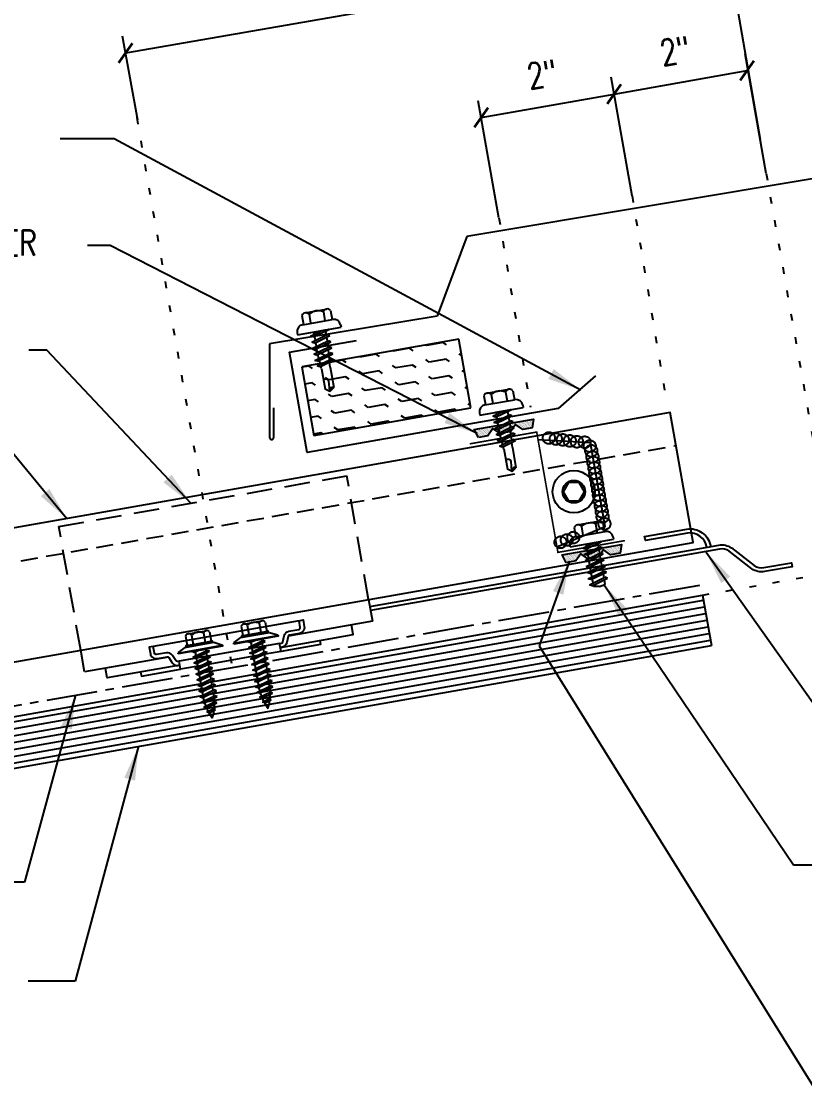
# Model space of a CAD drawing. Header units: inches. Extents: x -2 to 189, y 14 to 99.
# Drawn here: x 8.27 to 19.79, y 15.63 to 31.47 of the extents above; entities that cross this region are included whole.
import ezdxf

# ---------------------------------------------------------------- set-up
doc = ezdxf.new("R2010")
doc.units = ezdxf.units.IN
doc.header["$MEASUREMENT"] = 0
for name, pattern in [('CENTER2', [1.125, 0.75, -0.125, 0.125, -0.125]), ('DASH2', [0.1875, 0.125, -0.0625]), ('DOT', [0.25, 0, -0.25])]:
    doc.linetypes.add(name, pattern=pattern)
for name, color, linetype in [('BARRIER', 253, 'CENTER2'), ('clip', 5, 'Continuous'), ('CLO', 3, 'Continuous'), ('DIM', 2, 'Continuous'), ('FASTENER', 9, 'Continuous'), ('PANEL', 11, 'Continuous'), ('SEALANT', 253, 'CENTER2'), ('STLA', 12, 'Continuous'), ('TAPE', 8, 'Continuous'), ('TEXT', 2, 'Continuous'), ('THERMAL', 251, 'Continuous'), ('TRIM', 6, 'Continuous'), ('wood', 3, 'Continuous')]:
    doc.layers.add(name, color=color, linetype=linetype)
doc.styles.add('TEXT', font='SIMPLEX', dxfattribs={"width": 0.75, "height": 6})
doc.styles.add('TEXT1', font='ROMANS.shx', dxfattribs={"width": 0.75, "height": 0.375})
doc.dimstyles.new('DETAIL$7', dxfattribs={"dimscale": 4, "dimtxt": 6, "dimasz": 0.125, "dimexe": 0.0625, "dimexo": 0.125, "dimgap": 0.0625, "dimtad": 1, "dimdec": 5, "dimzin": 3, "dimdsep": 46, "dimlunit": 4, "dimtxsty": 'TEXT', "dimblk": 'ARCHTICK', "dimcen": 0.0625, "dimclrd": 7, "dimclre": 7, "dimclrt": 2, "dimadec": 0, "dimazin": 0, "dimtfac": 0.666667, "dimtdec": 5, "dimtmove": 0, "dimatfit": 3, "dimfxl": 0, "dimfrac": 2, "dimtolj": 1, "dimtzin": 3, "dimarcsym": 0})

# ---------------------------------------------------------------- blocks, each defined once
blk = doc.blocks.new('*X9')
at = {"color": 0}
for p, q in [((-0.434, 0.135), (-0.434, 0.135)), ((-0.434, 0.123), (-0.434, 0.123)), ((-0.422, 0.141), (-0.422, 0.141)), ((-0.422, 0.129), (-0.422, 0.129)), ((-0.422, 0.117), (-0.422, 0.117)), ((-0.422, 0.105), (-0.422, 0.105)), ((-0.422, 0.094), (-0.422, 0.094)), ((-0.422, 0.082), (-0.422, 0.082)), ((-0.41, 0.135), (-0.41, 0.135)), ((-0.41, 0.123), (-0.41, 0.123)), ((-0.41, 0.111), (-0.41, 0.111)), ((-0.41, 0.1), (-0.41, 0.1)), ((-0.41, 0.088), (-0.41, 0.088)), ((-0.41, 0.076), (-0.41, 0.076)), ((-0.41, 0.064), (-0.41, 0.064)), ((-0.41, 0.053), (-0.41, 0.053)), ((-0.41, 0.041), (-0.41, 0.041)), ((-0.398, 0.141), (-0.398, 0.141)), ((-0.398, 0.129), (-0.398, 0.129)), ((-0.398, 0.117), (-0.398, 0.117)), ((-0.398, 0.105), (-0.398, 0.105)), ((-0.398, 0.094), (-0.398, 0.094)), ((-0.398, 0.082), (-0.398, 0.082)), ((-0.398, 0.07), (-0.398, 0.07)), ((-0.398, 0.059), (-0.398, 0.059)), ((-0.398, 0.047), (-0.398, 0.047)), ((-0.398, 0.035), (-0.398, 0.035)), ((-0.398, 0.023), (-0.398, 0.023)), ((-0.387, 0.135), (-0.387, 0.135)), ((-0.387, 0.123), (-0.387, 0.123)), ((-0.387, 0.111), (-0.387, 0.111)), ((-0.387, 0.1), (-0.387, 0.1)), ((-0.387, 0.088), (-0.387, 0.088)), ((-0.387, 0.076), (-0.387, 0.076)), ((-0.387, 0.064), (-0.387, 0.064)), ((-0.387, 0.053), (-0.387, 0.053)), ((-0.387, 0.041), (-0.387, 0.041)), ((-0.387, 0.029), (-0.387, 0.029)), ((-0.375, 0.141), (-0.375, 0.141)), ((-0.375, 0.129), (-0.375, 0.129)), ((-0.375, 0.117), (-0.375, 0.117)), ((-0.375, 0.105), (-0.375, 0.105)), ((-0.375, 0.094), (-0.375, 0.094)), ((-0.375, 0.082), (-0.375, 0.082)), ((-0.375, 0.07), (-0.375, 0.07)), ((-0.375, 0.059), (-0.375, 0.059)), ((-0.375, 0.047), (-0.375, 0.047)), ((-0.375, 0.035), (-0.375, 0.035)), ((-0.375, 0.023), (-0.375, 0.023)), ((-0.363, 0.135), (-0.363, 0.135)), ((-0.363, 0.123), (-0.363, 0.123)), ((-0.363, 0.111), (-0.363, 0.111)), ((-0.363, 0.1), (-0.363, 0.1)), ((-0.363, 0.088), (-0.363, 0.088)), ((-0.363, 0.076), (-0.363, 0.076)), ((-0.363, 0.064), (-0.363, 0.064)), ((-0.363, 0.053), (-0.363, 0.053)), ((-0.363, 0.041), (-0.363, 0.041)), ((-0.363, 0.029), (-0.363, 0.029)), ((-0.352, 0.141), (-0.352, 0.141)), ((-0.352, 0.129), (-0.352, 0.129)), ((-0.352, 0.117), (-0.352, 0.117)), ((-0.352, 0.105), (-0.352, 0.105)), ((-0.352, 0.094), (-0.352, 0.094)), ((-0.352, 0.082), (-0.352, 0.082)), ((-0.352, 0.07), (-0.352, 0.07)), ((-0.352, 0.059), (-0.352, 0.059)), ((-0.352, 0.047), (-0.352, 0.047)), ((-0.352, 0.035), (-0.352, 0.035)), ((-0.352, 0.023), (-0.352, 0.023)), ((-0.34, 0.135), (-0.34, 0.135)), ((-0.34, 0.123), (-0.34, 0.123)), ((-0.34, 0.111), (-0.34, 0.111)), ((-0.34, 0.1), (-0.34, 0.1)), ((-0.34, 0.088), (-0.34, 0.088)), ((-0.34, 0.076), (-0.34, 0.076)), ((-0.34, 0.064), (-0.34, 0.064)), ((-0.34, 0.053), (-0.34, 0.053)), ((-0.34, 0.041), (-0.34, 0.041)), ((-0.34, 0.029), (-0.34, 0.029)), ((-0.328, 0.141), (-0.328, 0.141)), ((-0.328, 0.129), (-0.328, 0.129)), ((-0.328, 0.117), (-0.328, 0.117)), ((-0.328, 0.105), (-0.328, 0.105)), ((-0.328, 0.094), (-0.328, 0.094)), ((-0.328, 0.082), (-0.328, 0.082)), ((-0.328, 0.07), (-0.328, 0.07)), ((-0.328, 0.059), (-0.328, 0.059)), ((-0.328, 0.047), (-0.328, 0.047)), ((-0.328, 0.035), (-0.328, 0.035)), ((-0.328, 0.023), (-0.328, 0.023)), ((-0.316, 0.135), (-0.316, 0.135)), ((-0.316, 0.123), (-0.316, 0.123)), ((-0.316, 0.111), (-0.316, 0.111)), ((-0.316, 0.1), (-0.316, 0.1)), ((-0.316, 0.088), (-0.316, 0.088)), ((-0.316, 0.076), (-0.316, 0.076)), ((-0.316, 0.064), (-0.316, 0.064)), ((-0.316, 0.053), (-0.316, 0.053)), ((-0.316, 0.041), (-0.316, 0.041)), ((-0.316, 0.029), (-0.316, 0.029)), ((-0.305, 0.141), (-0.305, 0.141)), ((-0.305, 0.129), (-0.305, 0.129)), ((-0.305, 0.117), (-0.305, 0.117)), ((-0.305, 0.105), (-0.305, 0.105)), ((-0.305, 0.094), (-0.305, 0.094)), ((-0.305, 0.082), (-0.305, 0.082)), ((-0.305, 0.07), (-0.305, 0.07)), ((-0.305, 0.059), (-0.305, 0.059)), ((-0.305, 0.047), (-0.305, 0.047)), ((-0.305, 0.035), (-0.305, 0.035)), ((-0.305, 0.023), (-0.305, 0.023)), ((-0.293, 0.135), (-0.293, 0.135)), ((-0.293, 0.123), (-0.293, 0.123)), ((-0.293, 0.111), (-0.293, 0.111)), ((-0.293, 0.1), (-0.293, 0.1)), ((-0.293, 0.088), (-0.293, 0.088)), ((-0.293, 0.076), (-0.293, 0.076)), ((-0.293, 0.064), (-0.293, 0.064)), ((-0.293, 0.053), (-0.293, 0.053)), ((-0.293, 0.041), (-0.293, 0.041)), ((-0.293, 0.029), (-0.293, 0.029)), ((-0.281, 0.141), (-0.281, 0.141)), ((-0.281, 0.129), (-0.281, 0.129)), ((-0.281, 0.117), (-0.281, 0.117)), ((-0.281, 0.105), (-0.281, 0.105)), ((-0.281, 0.094), (-0.281, 0.094)), ((-0.281, 0.082), (-0.281, 0.082)), ((-0.281, 0.07), (-0.281, 0.07)), ((-0.281, 0.059), (-0.281, 0.059)), ((-0.281, 0.047), (-0.281, 0.047)), ((-0.281, 0.035), (-0.281, 0.035)), ((-0.281, 0.023), (-0.281, 0.023)), ((-0.27, 0.135), (-0.27, 0.135)), ((-0.27, 0.123), (-0.27, 0.123)), ((-0.27, 0.111), (-0.27, 0.111)), ((-0.27, 0.1), (-0.27, 0.1)), ((-0.27, 0.088), (-0.27, 0.088)), ((-0.27, 0.076), (-0.27, 0.076)), ((-0.27, 0.064), (-0.27, 0.064)), ((-0.27, 0.053), (-0.27, 0.053)), ((-0.27, 0.041), (-0.27, 0.041)), ((-0.27, 0.029), (-0.27, 0.029)), ((-0.258, 0.141), (-0.258, 0.141)), ((-0.258, 0.129), (-0.258, 0.129)), ((-0.258, 0.117), (-0.258, 0.117)), ((-0.258, 0.105), (-0.258, 0.105)), ((-0.258, 0.094), (-0.258, 0.094)), ((-0.258, 0.082), (-0.258, 0.082)), ((-0.258, 0.07), (-0.258, 0.07)), ((-0.258, 0.059), (-0.258, 0.059)), ((-0.258, 0.047), (-0.258, 0.047)), ((-0.258, 0.035), (-0.258, 0.035)), ((-0.258, 0.023), (-0.258, 0.023)), ((-0.246, 0.135), (-0.246, 0.135)), ((-0.246, 0.123), (-0.246, 0.123)), ((-0.246, 0.111), (-0.246, 0.111)), ((-0.246, 0.1), (-0.246, 0.1)), ((-0.246, 0.088), (-0.246, 0.088)), ((-0.246, 0.076), (-0.246, 0.076)), ((-0.246, 0.064), (-0.246, 0.064)), ((-0.246, 0.053), (-0.246, 0.053)), ((-0.246, 0.041), (-0.246, 0.041)), ((-0.234, 0.141), (-0.234, 0.141)), ((-0.234, 0.129), (-0.234, 0.129)), ((-0.234, 0.117), (-0.234, 0.117)), ((-0.234, 0.105), (-0.234, 0.105)), ((-0.234, 0.094), (-0.234, 0.094)), ((-0.234, 0.082), (-0.234, 0.082)), ((-0.234, 0.07), (-0.234, 0.07)), ((-0.234, 0.059), (-0.234, 0.059)), ((-0.234, 0.047), (-0.234, 0.047)), ((-0.223, 0.135), (-0.223, 0.135)), ((-0.223, 0.123), (-0.223, 0.123)), ((-0.223, 0.111), (-0.223, 0.111)), ((-0.223, 0.1), (-0.223, 0.1)), ((-0.223, 0.088), (-0.223, 0.088)), ((-0.223, 0.076), (-0.223, 0.076)), ((-0.223, 0.064), (-0.223, 0.064)), ((-0.211, 0.141), (-0.211, 0.141)), ((-0.211, 0.129), (-0.211, 0.129)), ((-0.211, 0.117), (-0.211, 0.117)), ((-0.211, 0.105), (-0.211, 0.105)), ((-0.211, 0.094), (-0.211, 0.094)), ((-0.211, 0.082), (-0.211, 0.082)), ((-0.211, 0.07), (-0.211, 0.07)), ((-0.199, 0.135), (-0.199, 0.135)), ((-0.199, 0.123), (-0.199, 0.123)), ((-0.199, 0.111), (-0.199, 0.111)), ((-0.199, 0.1), (-0.199, 0.1)), ((-0.199, 0.088), (-0.199, 0.088)), ((-0.188, 0.141), (-0.188, 0.141)), ((-0.188, 0.129), (-0.188, 0.129)), ((-0.188, 0.117), (-0.188, 0.117)), ((-0.188, 0.105), (-0.188, 0.105)), ((-0.188, 0.094), (-0.188, 0.094)), ((-0.176, 0.135), (-0.176, 0.135)), ((-0.176, 0.123), (-0.176, 0.123)), ((-0.176, 0.111), (-0.176, 0.111)), ((-0.164, 0.141), (-0.164, 0.141)), ((-0.164, 0.129), (-0.164, 0.129)), ((-0.164, 0.117), (-0.164, 0.117)), ((-0.164, 0.105), (-0.164, 0.105)), ((-0.152, 0.135), (-0.152, 0.135)), ((-0.152, 0.123), (-0.152, 0.123)), ((-0.152, 0.111), (-0.152, 0.111)), ((-0.152, 0.1), (-0.152, 0.1)), ((-0.141, 0.141), (-0.141, 0.141)), ((-0.141, 0.129), (-0.141, 0.129)), ((-0.141, 0.117), (-0.141, 0.117)), ((-0.141, 0.105), (-0.141, 0.105)), ((-0.141, 0.094), (-0.141, 0.094)), ((-0.141, 0.082), (-0.141, 0.082)), ((-0.129, 0.135), (-0.129, 0.135)), ((-0.129, 0.123), (-0.129, 0.123)), ((-0.129, 0.111), (-0.129, 0.111)), ((-0.129, 0.1), (-0.129, 0.1)), ((-0.129, 0.088), (-0.129, 0.088)), ((-0.129, 0.076), (-0.129, 0.076)), ((-0.117, 0.141), (-0.117, 0.141)), ((-0.117, 0.129), (-0.117, 0.129)), ((-0.117, 0.117), (-0.117, 0.117)), ((-0.117, 0.105), (-0.117, 0.105)), ((-0.117, 0.094), (-0.117, 0.094)), ((-0.117, 0.082), (-0.117, 0.082)), ((-0.117, 0.07), (-0.117, 0.07)), ((-0.117, 0.059), (-0.117, 0.059)), ((-0.105, 0.135), (-0.105, 0.135)), ((-0.105, 0.123), (-0.105, 0.123)), ((-0.105, 0.111), (-0.105, 0.111)), ((-0.105, 0.1), (-0.105, 0.1)), ((-0.105, 0.088), (-0.105, 0.088)), ((-0.105, 0.076), (-0.105, 0.076)), ((-0.105, 0.064), (-0.105, 0.064)), ((-0.105, 0.053), (-0.105, 0.053)), ((-0.094, 0.141), (-0.094, 0.141)), ((-0.094, 0.129), (-0.094, 0.129)), ((-0.094, 0.117), (-0.094, 0.117)), ((-0.094, 0.105), (-0.094, 0.105)), ((-0.094, 0.094), (-0.094, 0.094)), ((-0.094, 0.082), (-0.094, 0.082)), ((-0.094, 0.07), (-0.094, 0.07)), ((-0.094, 0.059), (-0.094, 0.059)), ((-0.094, 0.047), (-0.094, 0.047)), ((-0.094, 0.035), (-0.094, 0.035)), ((-0.082, 0.135), (-0.082, 0.135)), ((-0.082, 0.123), (-0.082, 0.123)), ((-0.082, 0.111), (-0.082, 0.111)), ((-0.082, 0.1), (-0.082, 0.1)), ((-0.082, 0.088), (-0.082, 0.088)), ((-0.082, 0.076), (-0.082, 0.076)), ((-0.082, 0.064), (-0.082, 0.064)), ((-0.082, 0.053), (-0.082, 0.053)), ((-0.082, 0.041), (-0.082, 0.041)), ((-0.082, 0.029), (-0.082, 0.029)), ((-0.07, 0.141), (-0.07, 0.141)), ((-0.07, 0.129), (-0.07, 0.129)), ((-0.07, 0.117), (-0.07, 0.117)), ((-0.07, 0.105), (-0.07, 0.105)), ((-0.07, 0.094), (-0.07, 0.094)), ((-0.07, 0.082), (-0.07, 0.082)), ((-0.07, 0.07), (-0.07, 0.07)), ((-0.07, 0.059), (-0.07, 0.059)), ((-0.07, 0.047), (-0.07, 0.047)), ((-0.07, 0.035), (-0.07, 0.035)), ((-0.07, 0.023), (-0.07, 0.023)), ((-0.059, 0.135), (-0.059, 0.135)), ((-0.059, 0.123), (-0.059, 0.123)), ((-0.059, 0.111), (-0.059, 0.111)), ((-0.059, 0.1), (-0.059, 0.1)), ((-0.059, 0.088), (-0.059, 0.088)), ((-0.059, 0.076), (-0.059, 0.076)), ((-0.059, 0.064), (-0.059, 0.064)), ((-0.059, 0.053), (-0.059, 0.053)), ((-0.059, 0.041), (-0.059, 0.041)), ((-0.059, 0.029), (-0.059, 0.029)), ((-0.047, 0.141), (-0.047, 0.141)), ((-0.047, 0.129), (-0.047, 0.129)), ((-0.047, 0.117), (-0.047, 0.117)), ((-0.047, 0.105), (-0.047, 0.105)), ((-0.047, 0.094), (-0.047, 0.094)), ((-0.047, 0.082), (-0.047, 0.082)), ((-0.047, 0.07), (-0.047, 0.07)), ((-0.047, 0.059), (-0.047, 0.059)), ((-0.047, 0.047), (-0.047, 0.047)), ((-0.047, 0.035), (-0.047, 0.035)), ((-0.047, 0.023), (-0.047, 0.023)), ((-0.035, 0.135), (-0.035, 0.135)), ((-0.035, 0.123), (-0.035, 0.123)), ((-0.035, 0.111), (-0.035, 0.111)), ((-0.035, 0.1), (-0.035, 0.1)), ((-0.035, 0.088), (-0.035, 0.088)), ((-0.035, 0.076), (-0.035, 0.076)), ((-0.035, 0.064), (-0.035, 0.064)), ((-0.035, 0.053), (-0.035, 0.053)), ((-0.035, 0.041), (-0.035, 0.041)), ((-0.035, 0.029), (-0.035, 0.029)), ((-0.023, 0.141), (-0.023, 0.141)), ((-0.023, 0.129), (-0.023, 0.129)), ((-0.023, 0.117), (-0.023, 0.117)), ((-0.023, 0.105), (-0.023, 0.105)), ((-0.023, 0.094), (-0.023, 0.094)), ((-0.023, 0.082), (-0.023, 0.082)), ((-0.023, 0.07), (-0.023, 0.07)), ((-0.023, 0.059), (-0.023, 0.059)), ((-0.023, 0.047), (-0.023, 0.047)), ((-0.023, 0.035), (-0.023, 0.035)), ((-0.023, 0.023), (-0.023, 0.023)), ((-0.012, 0.135), (-0.012, 0.135)), ((-0.012, 0.123), (-0.012, 0.123)), ((-0.012, 0.111), (-0.012, 0.111)), ((-0.012, 0.1), (-0.012, 0.1)), ((-0.012, 0.088), (-0.012, 0.088)), ((-0.012, 0.076), (-0.012, 0.076)), ((-0.012, 0.064), (-0.012, 0.064)), ((-0.012, 0.053), (-0.012, 0.053)), ((-0.012, 0.041), (-0.012, 0.041)), ((-0.012, 0.029), (-0.012, 0.029)), ((0, 0.141), (0, 0.141)), ((0, 0.129), (0, 0.129)), ((0, 0.117), (0, 0.117)), ((0, 0.105), (0, 0.105)), ((0, 0.094), (0, 0.094)), ((0, 0.082), (0, 0.082)), ((0, 0.07), (0, 0.07)), ((0, 0.059), (0, 0.059)), ((0, 0.047), (0, 0.047)), ((0, 0.035), (0, 0.035)), ((0, 0.023), (0, 0.023)), ((0.012, 0.135), (0.012, 0.135)), ((0.012, 0.123), (0.012, 0.123)), ((0.012, 0.111), (0.012, 0.111)), ((0.012, 0.1), (0.012, 0.1)), ((0.012, 0.088), (0.012, 0.088)), ((0.012, 0.076), (0.012, 0.076)), ((0.012, 0.064), (0.012, 0.064)), ((0.012, 0.053), (0.012, 0.053)), ((0.012, 0.041), (0.012, 0.041)), ((0.012, 0.029), (0.012, 0.029)), ((0.023, 0.141), (0.023, 0.141)), ((0.023, 0.129), (0.023, 0.129)), ((0.023, 0.117), (0.023, 0.117)), ((0.023, 0.105), (0.023, 0.105)), ((0.023, 0.094), (0.023, 0.094)), ((0.023, 0.082), (0.023, 0.082)), ((0.023, 0.07), (0.023, 0.07)), ((0.023, 0.059), (0.023, 0.059)), ((0.023, 0.047), (0.023, 0.047)), ((0.023, 0.035), (0.023, 0.035)), ((0.023, 0.023), (0.023, 0.023)), ((0.035, 0.135), (0.035, 0.135)), ((0.035, 0.123), (0.035, 0.123)), ((0.035, 0.111), (0.035, 0.111)), ((0.035, 0.1), (0.035, 0.1)), ((0.035, 0.088), (0.035, 0.088)), ((0.035, 0.076), (0.035, 0.076)), ((0.035, 0.064), (0.035, 0.064)), ((0.035, 0.053), (0.035, 0.053)), ((0.035, 0.041), (0.035, 0.041)), ((0.035, 0.029), (0.035, 0.029)), ((0.047, 0.141), (0.047, 0.141)), ((0.047, 0.129), (0.047, 0.129)), ((0.047, 0.117), (0.047, 0.117)), ((0.047, 0.105), (0.047, 0.105)), ((0.047, 0.094), (0.047, 0.094)), ((0.047, 0.082), (0.047, 0.082)), ((0.047, 0.07), (0.047, 0.07)), ((0.047, 0.059), (0.047, 0.059)), ((0.047, 0.047), (0.047, 0.047)), ((0.047, 0.035), (0.047, 0.035)), ((0.047, 0.023), (0.047, 0.023)), ((0.059, 0.135), (0.059, 0.135)), ((0.059, 0.123), (0.059, 0.123)), ((0.059, 0.111), (0.059, 0.111)), ((0.059, 0.1), (0.059, 0.1)), ((0.059, 0.088), (0.059, 0.088)), ((0.059, 0.076), (0.059, 0.076)), ((0.059, 0.064), (0.059, 0.064)), ((0.059, 0.053), (0.059, 0.053)), ((0.059, 0.041), (0.059, 0.041)), ((0.059, 0.029), (0.059, 0.029)), ((0.07, 0.141), (0.07, 0.141)), ((0.07, 0.129), (0.07, 0.129)), ((0.07, 0.117), (0.07, 0.117)), ((0.07, 0.105), (0.07, 0.105)), ((0.07, 0.094), (0.07, 0.094)), ((0.07, 0.082), (0.07, 0.082)), ((0.07, 0.07), (0.07, 0.07)), ((0.07, 0.059), (0.07, 0.059)), ((0.07, 0.047), (0.07, 0.047)), ((0.07, 0.035), (0.07, 0.035)), ((0.07, 0.023), (0.07, 0.023)), ((0.082, 0.135), (0.082, 0.135)), ((0.082, 0.123), (0.082, 0.123)), ((0.082, 0.111), (0.082, 0.111)), ((0.082, 0.1), (0.082, 0.1)), ((0.082, 0.088), (0.082, 0.088)), ((0.082, 0.076), (0.082, 0.076)), ((0.082, 0.064), (0.082, 0.064)), ((0.082, 0.053), (0.082, 0.053)), ((0.082, 0.041), (0.082, 0.041)), ((0.082, 0.029), (0.082, 0.029)), ((0.094, 0.141), (0.094, 0.141)), ((0.094, 0.129), (0.094, 0.129)), ((0.094, 0.117), (0.094, 0.117)), ((0.094, 0.105), (0.094, 0.105)), ((0.094, 0.094), (0.094, 0.094)), ((0.094, 0.082), (0.094, 0.082)), ((0.094, 0.07), (0.094, 0.07)), ((0.094, 0.059), (0.094, 0.059)), ((0.094, 0.047), (0.094, 0.047)), ((0.094, 0.035), (0.094, 0.035)), ((0.105, 0.135), (0.105, 0.135)), ((0.105, 0.123), (0.105, 0.123)), ((0.105, 0.111), (0.105, 0.111)), ((0.105, 0.1), (0.105, 0.1)), ((0.105, 0.088), (0.105, 0.088)), ((0.105, 0.076), (0.105, 0.076)), ((0.105, 0.064), (0.105, 0.064)), ((0.105, 0.053), (0.105, 0.053)), ((0.117, 0.141), (0.117, 0.141)), ((0.117, 0.129), (0.117, 0.129)), ((0.117, 0.117), (0.117, 0.117)), ((0.117, 0.105), (0.117, 0.105)), ((0.117, 0.094), (0.117, 0.094)), ((0.117, 0.082), (0.117, 0.082)), ((0.117, 0.07), (0.117, 0.07)), ((0.117, 0.059), (0.117, 0.059)), ((0.129, 0.135), (0.129, 0.135)), ((0.129, 0.123), (0.129, 0.123)), ((0.129, 0.111), (0.129, 0.111)), ((0.129, 0.1), (0.129, 0.1)), ((0.129, 0.088), (0.129, 0.088)), ((0.129, 0.076), (0.129, 0.076)), ((0.141, 0.141), (0.141, 0.141)), ((0.141, 0.129), (0.141, 0.129)), ((0.141, 0.117), (0.141, 0.117)), ((0.141, 0.105), (0.141, 0.105)), ((0.141, 0.094), (0.141, 0.094)), ((0.141, 0.082), (0.141, 0.082)), ((0.152, 0.135), (0.152, 0.135)), ((0.152, 0.123), (0.152, 0.123)), ((0.152, 0.111), (0.152, 0.111)), ((0.152, 0.1), (0.152, 0.1)), ((0.164, 0.141), (0.164, 0.141)), ((0.164, 0.129), (0.164, 0.129)), ((0.164, 0.117), (0.164, 0.117)), ((0.164, 0.105), (0.164, 0.105)), ((0.176, 0.135), (0.176, 0.135)), ((0.176, 0.123), (0.176, 0.123)), ((0.176, 0.111), (0.176, 0.111)), ((0.188, 0.141), (0.188, 0.141)), ((0.188, 0.129), (0.188, 0.129)), ((0.188, 0.117), (0.188, 0.117)), ((0.188, 0.105), (0.188, 0.105)), ((0.188, 0.094), (0.188, 0.094)), ((0.199, 0.135), (0.199, 0.135)), ((0.199, 0.123), (0.199, 0.123)), ((0.199, 0.111), (0.199, 0.111)), ((0.199, 0.1), (0.199, 0.1)), ((0.199, 0.088), (0.199, 0.088)), ((0.211, 0.141), (0.211, 0.141)), ((0.211, 0.129), (0.211, 0.129)), ((0.211, 0.117), (0.211, 0.117)), ((0.211, 0.105), (0.211, 0.105)), ((0.211, 0.094), (0.211, 0.094)), ((0.211, 0.082), (0.211, 0.082)), ((0.211, 0.07), (0.211, 0.07)), ((0.223, 0.135), (0.223, 0.135)), ((0.223, 0.123), (0.223, 0.123)), ((0.223, 0.111), (0.223, 0.111)), ((0.223, 0.1), (0.223, 0.1)), ((0.223, 0.088), (0.223, 0.088)), ((0.223, 0.076), (0.223, 0.076)), ((0.223, 0.064), (0.223, 0.064)), ((0.234, 0.141), (0.234, 0.141)), ((0.234, 0.129), (0.234, 0.129)), ((0.234, 0.117), (0.234, 0.117)), ((0.234, 0.105), (0.234, 0.105)), ((0.234, 0.094), (0.234, 0.094)), ((0.234, 0.082), (0.234, 0.082)), ((0.234, 0.07), (0.234, 0.07)), ((0.234, 0.059), (0.234, 0.059)), ((0.234, 0.047), (0.234, 0.047)), ((0.246, 0.135), (0.246, 0.135)), ((0.246, 0.123), (0.246, 0.123)), ((0.246, 0.111), (0.246, 0.111)), ((0.246, 0.1), (0.246, 0.1)), ((0.246, 0.088), (0.246, 0.088)), ((0.246, 0.076), (0.246, 0.076)), ((0.246, 0.064), (0.246, 0.064)), ((0.246, 0.053), (0.246, 0.053)), ((0.246, 0.041), (0.246, 0.041)), ((0.258, 0.141), (0.258, 0.141)), ((0.258, 0.129), (0.258, 0.129)), ((0.258, 0.117), (0.258, 0.117)), ((0.258, 0.105), (0.258, 0.105)), ((0.258, 0.094), (0.258, 0.094)), ((0.258, 0.082), (0.258, 0.082)), ((0.258, 0.07), (0.258, 0.07)), ((0.258, 0.059), (0.258, 0.059)), ((0.258, 0.047), (0.258, 0.047)), ((0.258, 0.035), (0.258, 0.035)), ((0.258, 0.023), (0.258, 0.023)), ((0.27, 0.135), (0.27, 0.135)), ((0.27, 0.123), (0.27, 0.123)), ((0.27, 0.111), (0.27, 0.111)), ((0.27, 0.1), (0.27, 0.1)), ((0.27, 0.088), (0.27, 0.088)), ((0.27, 0.076), (0.27, 0.076)), ((0.27, 0.064), (0.27, 0.064)), ((0.27, 0.053), (0.27, 0.053)), ((0.27, 0.041), (0.27, 0.041)), ((0.27, 0.029), (0.27, 0.029)), ((0.281, 0.141), (0.281, 0.141)), ((0.281, 0.129), (0.281, 0.129)), ((0.281, 0.117), (0.281, 0.117)), ((0.281, 0.105), (0.281, 0.105)), ((0.281, 0.094), (0.281, 0.094)), ((0.281, 0.082), (0.281, 0.082)), ((0.281, 0.07), (0.281, 0.07)), ((0.281, 0.059), (0.281, 0.059)), ((0.281, 0.047), (0.281, 0.047)), ((0.281, 0.035), (0.281, 0.035)), ((0.281, 0.023), (0.281, 0.023)), ((0.293, 0.135), (0.293, 0.135)), ((0.293, 0.123), (0.293, 0.123)), ((0.293, 0.111), (0.293, 0.111)), ((0.293, 0.1), (0.293, 0.1)), ((0.293, 0.088), (0.293, 0.088)), ((0.293, 0.076), (0.293, 0.076)), ((0.293, 0.064), (0.293, 0.064)), ((0.293, 0.053), (0.293, 0.053)), ((0.293, 0.041), (0.293, 0.041)), ((0.293, 0.029), (0.293, 0.029)), ((0.305, 0.141), (0.305, 0.141)), ((0.305, 0.129), (0.305, 0.129)), ((0.305, 0.117), (0.305, 0.117)), ((0.305, 0.105), (0.305, 0.105)), ((0.305, 0.094), (0.305, 0.094)), ((0.305, 0.082), (0.305, 0.082)), ((0.305, 0.07), (0.305, 0.07)), ((0.305, 0.059), (0.305, 0.059)), ((0.305, 0.047), (0.305, 0.047)), ((0.305, 0.035), (0.305, 0.035)), ((0.305, 0.023), (0.305, 0.023)), ((0.316, 0.135), (0.316, 0.135)), ((0.316, 0.123), (0.316, 0.123)), ((0.316, 0.111), (0.316, 0.111)), ((0.316, 0.1), (0.316, 0.1)), ((0.316, 0.088), (0.316, 0.088)), ((0.316, 0.076), (0.316, 0.076)), ((0.316, 0.064), (0.316, 0.064)), ((0.316, 0.053), (0.316, 0.053)), ((0.316, 0.041), (0.316, 0.041)), ((0.316, 0.029), (0.316, 0.029)), ((0.328, 0.141), (0.328, 0.141)), ((0.328, 0.129), (0.328, 0.129)), ((0.328, 0.117), (0.328, 0.117)), ((0.328, 0.105), (0.328, 0.105)), ((0.328, 0.094), (0.328, 0.094)), ((0.328, 0.082), (0.328, 0.082)), ((0.328, 0.07), (0.328, 0.07)), ((0.328, 0.059), (0.328, 0.059)), ((0.328, 0.047), (0.328, 0.047)), ((0.328, 0.035), (0.328, 0.035)), ((0.328, 0.023), (0.328, 0.023)), ((0.34, 0.135), (0.34, 0.135)), ((0.34, 0.123), (0.34, 0.123)), ((0.34, 0.111), (0.34, 0.111)), ((0.34, 0.1), (0.34, 0.1)), ((0.34, 0.088), (0.34, 0.088)), ((0.34, 0.076), (0.34, 0.076)), ((0.34, 0.064), (0.34, 0.064)), ((0.34, 0.053), (0.34, 0.053)), ((0.34, 0.041), (0.34, 0.041)), ((0.34, 0.029), (0.34, 0.029)), ((0.352, 0.141), (0.352, 0.141)), ((0.352, 0.129), (0.352, 0.129)), ((0.352, 0.117), (0.352, 0.117)), ((0.352, 0.105), (0.352, 0.105)), ((0.352, 0.094), (0.352, 0.094)), ((0.352, 0.082), (0.352, 0.082)), ((0.352, 0.07), (0.352, 0.07)), ((0.352, 0.059), (0.352, 0.059)), ((0.352, 0.047), (0.352, 0.047)), ((0.352, 0.035), (0.352, 0.035)), ((0.352, 0.023), (0.352, 0.023)), ((0.363, 0.135), (0.363, 0.135)), ((0.363, 0.123), (0.363, 0.123)), ((0.363, 0.111), (0.363, 0.111)), ((0.363, 0.1), (0.363, 0.1)), ((0.363, 0.088), (0.363, 0.088)), ((0.363, 0.076), (0.363, 0.076)), ((0.363, 0.064), (0.363, 0.064)), ((0.363, 0.053), (0.363, 0.053)), ((0.363, 0.041), (0.363, 0.041)), ((0.363, 0.029), (0.363, 0.029)), ((0.375, 0.141), (0.375, 0.141)), ((0.375, 0.129), (0.375, 0.129)), ((0.375, 0.117), (0.375, 0.117)), ((0.375, 0.105), (0.375, 0.105)), ((0.375, 0.094), (0.375, 0.094)), ((0.375, 0.082), (0.375, 0.082)), ((0.375, 0.07), (0.375, 0.07)), ((0.375, 0.059), (0.375, 0.059)), ((0.375, 0.047), (0.375, 0.047)), ((0.375, 0.035), (0.375, 0.035)), ((0.375, 0.023), (0.375, 0.023)), ((0.387, 0.135), (0.387, 0.135)), ((0.387, 0.123), (0.387, 0.123)), ((0.387, 0.111), (0.387, 0.111)), ((0.387, 0.1), (0.387, 0.1)), ((0.387, 0.088), (0.387, 0.088)), ((0.387, 0.076), (0.387, 0.076)), ((0.387, 0.064), (0.387, 0.064)), ((0.387, 0.053), (0.387, 0.053)), ((0.387, 0.041), (0.387, 0.041)), ((0.387, 0.029), (0.387, 0.029)), ((0.398, 0.141), (0.398, 0.141)), ((0.398, 0.129), (0.398, 0.129)), ((0.398, 0.117), (0.398, 0.117)), ((0.398, 0.105), (0.398, 0.105)), ((0.398, 0.094), (0.398, 0.094)), ((0.398, 0.082), (0.398, 0.082)), ((0.398, 0.07), (0.398, 0.07)), ((0.398, 0.059), (0.398, 0.059)), ((0.398, 0.047), (0.398, 0.047)), ((0.398, 0.035), (0.398, 0.035)), ((0.398, 0.023), (0.398, 0.023)), ((0.41, 0.135), (0.41, 0.135)), ((0.41, 0.123), (0.41, 0.123)), ((0.41, 0.111), (0.41, 0.111)), ((0.41, 0.1), (0.41, 0.1)), ((0.41, 0.088), (0.41, 0.088)), ((0.41, 0.076), (0.41, 0.076)), ((0.41, 0.064), (0.41, 0.064)), ((0.41, 0.053), (0.41, 0.053)), ((0.41, 0.041), (0.41, 0.041)), ((0.422, 0.141), (0.422, 0.141)), ((0.422, 0.129), (0.422, 0.129)), ((0.422, 0.117), (0.422, 0.117)), ((0.422, 0.105), (0.422, 0.105)), ((0.422, 0.094), (0.422, 0.094)), ((0.422, 0.082), (0.422, 0.082)), ((0.434, 0.135), (0.434, 0.135)), ((0.434, 0.123), (0.434, 0.123))]:
    blk.add_line(p, q, dxfattribs=at)
blk = doc.blocks.new('MB_DBTAP')
at = {"layer": 'TAPE', "color": 9}
blk.add_lwpolyline([(-0.403, 0.018), (-0.442, 0.141), (0.442, 0.141), (0.403, 0.018), (0.26, 0.018), (0.17, 0.109), (0.079, 0.018), (0, 0.018), (-0.079, 0.018), (-0.17, 0.109), (-0.26, 0.018)], close=True, dxfattribs=at)
at = {"layer": 'TAPE', "color": 251}
blk.add_blockref('*X9', (0, 0), dxfattribs=at)
blk = doc.blocks.new('MB_DW4')
at = {"layer": 'FASTENER'}
for p, q in [((-0.163, 0.337), (0.159, 0.337)), ((-0.226, 0.171), (0.214, 0.171)), ((-0.217, 0.305), (-0.217, 0.171)), ((-0.108, 0.305), (-0.108, 0.171)), ((0.105, 0.305), (0.105, 0.171)), ((0.214, 0.305), (0.214, 0.171)), ((-0.326, 0.071), (-0.326, 0.037)), ((-0.326, 0.037), (0.322, 0.037)), ((-0.141, -0.014), (0.037, 0.037)), ((-0.105, -0.034), (0.137, 0.035)), ((-0.088, 0.037), (-0.088, 0.001)), ((-0.088, 0.037), (0.085, 0.037)), ((0.085, 0.037), (0.134, 0.037)), ((0.085, 0.02), (0.085, -0.041)), ((0.137, 0.035), (0.134, 0.037)), ((0.322, 0.071), (0.322, 0.037)), ((-0.105, -0.034), (-0.141, -0.014)), ((-0.141, -0.105), (0.102, -0.036)), ((-0.105, -0.125), (-0.141, -0.105)), ((-0.141, -0.196), (0.102, -0.127)), ((-0.105, -0.125), (0.137, -0.056)), ((-0.105, -0.216), (0.137, -0.147)), ((-0.088, -0.029), (-0.088, -0.09)), ((-0.088, -0.12), (-0.088, -0.181)), ((0.085, -0.071), (0.085, -0.131)), ((0.137, -0.056), (0.102, -0.036)), ((0.137, -0.147), (0.102, -0.127)), ((-0.105, -0.216), (-0.141, -0.196)), ((-0.141, -0.287), (0.102, -0.217)), ((-0.105, -0.307), (-0.141, -0.287)), ((-0.141, -0.378), (0.102, -0.308)), ((-0.105, -0.307), (0.137, -0.238)), ((-0.084, -0.27), (-0.088, -0.211)), ((-0.078, -0.36), (-0.082, -0.3)), ((0.077, -0.315), (0.082, -0.253)), ((0.084, -0.223), (0.085, -0.211)), ((0.085, -0.162), (0.085, -0.211)), ((0.137, -0.238), (0.102, -0.217)), ((0.137, -0.328), (0.102, -0.308)), ((-0.105, -0.398), (-0.141, -0.378)), ((-0.122, -0.463), (0.089, -0.403)), ((-0.086, -0.483), (-0.122, -0.463)), ((-0.105, -0.398), (0.137, -0.328)), ((-0.086, -0.483), (0.124, -0.423)), ((-0.071, -0.449), (-0.075, -0.389)), ((0.063, -0.515), (0.068, -0.439)), ((0.071, -0.408), (0.075, -0.346)), ((0.124, -0.423), (0.089, -0.403)), ((-0.066, -0.516), (-0.069, -0.478)), ((-0.066, -0.516), (-0.066, -0.82)), ((0.063, -0.516), (0.063, -0.82)), ((-0.003, -0.854), (0.009, -0.714)), ((-0.002, -0.866), (-0.066, -0.82)), ((-0.002, -0.866), (0.063, -0.82))]:
    blk.add_line(p, q, dxfattribs=at)
for centre, radius, start, end in [((-0.163, 0.274), 0.0628, 29.8754, 150.1246), ((-0.002, 0.141), 0.196, 56.9974, 123.0026), ((0.159, 0.274), 0.0628, 29.8754, 150.1246), ((-0.226, 0.071), 0.1, 90, 180), ((0.222, 0.071), 0.1, 0, 90), ((0.073, -0.516), 0.01, 175.9484, 180), ((-0.036, -0.723), 0.0461, 11.1445, 130.906), ((0.039, -0.855), 0.0422, 55.4585, 194.8454)]:
    blk.add_arc(centre, radius, start, end, dxfattribs=at)
blk = doc.blocks.new('MB_516W')
blk.add_lwpolyline([(-0.078, 0.135), (-0.156, 0), (-0.078, -0.135), (0.078, -0.135), (0.156, 0), (0.078, 0.135)], close=True)
for radius in [0.312, 0.166]:
    blk.add_circle((0, 0), radius)
blk = doc.blocks.new('A$C23AA14D5')
at = {"layer": 'CLO', "const_width": 0.0239}
blk.add_lwpolyline([(2.284, 0.187), (1.299, 0.014), (0.987, 1.785), (0.002, 1.611)], dxfattribs=at)
at = {"layer": 'CLO'}
blk.add_lwpolyline([(1.285, 0.094), (1.993, 0.397), (1.776, 1.628), (1.007, 1.67)], dxfattribs=at)
blk = doc.blocks.new('st10')
at = {"layer": 'FASTENER'}
for p, q in [((-0.181, 0.276), (-0.181, 0.137)), ((-0.135, 0.302), (0.135, 0.302)), ((-0.089, 0.276), (-0.089, 0.137)), ((0.089, 0.276), (0.089, 0.137)), ((0.181, 0.276), (0.181, 0.137)), ((-0.217, 0.114), (-0.326, 0.059)), ((-0.326, 0.059), (-0.326, 0.049)), ((-0.326, 0.049), (0.326, 0.049)), ((-0.217, 0.114), (0.217, 0.114)), ((-0.193, 0.137), (0.193, 0.137)), ((-0.193, 0.119), (0.193, 0.119)), ((-0.181, 0.137), (0.181, 0.137)), ((-0.129, 0.035), (-0.124, 0.037)), ((-0.096, 0.017), (-0.129, 0.035)), ((-0.129, -0.049), (0.096, 0.015)), ((-0.124, 0.037), (-0.08, 0.037)), ((-0.096, 0.017), (-0.025, 0.037)), ((-0.08, 0.037), (0.08, 0.037)), ((-0.08, 0.021), (-0.08, -0.035)), ((0.08, 0.037), (0.08, 0.011)), ((0.129, -0.003), (0.096, 0.015)), ((0.217, 0.114), (0.326, 0.059)), ((0.326, 0.059), (0.326, 0.049)), ((-0.096, -0.068), (-0.129, -0.049)), ((-0.129, -0.134), (0.096, -0.069)), ((-0.096, -0.152), (-0.129, -0.134)), ((-0.129, -0.218), (0.096, -0.154)), ((-0.096, -0.068), (0.129, -0.004)), ((-0.096, -0.152), (0.129, -0.088)), ((-0.08, -0.063), (-0.08, -0.12)), ((-0.08, -0.148), (-0.08, -0.204)), ((0.08, -0.016), (0.08, -0.074)), ((0.08, -0.102), (0.08, -0.158)), ((0.129, -0.088), (0.096, -0.069)), ((0.129, -0.172), (0.096, -0.154)), ((-0.096, -0.237), (-0.129, -0.218)), ((-0.129, -0.303), (0.096, -0.238)), ((-0.096, -0.321), (-0.129, -0.303)), ((-0.096, -0.237), (0.129, -0.172)), ((-0.096, -0.321), (0.129, -0.257)), ((-0.08, -0.232), (-0.08, -0.288)), ((-0.08, -0.317), (-0.08, -0.373)), ((0.08, -0.186), (0.08, -0.243)), ((0.08, -0.27), (0.08, -0.327)), ((0.129, -0.257), (0.096, -0.238)), ((-0.129, -0.387), (0.096, -0.323)), ((-0.096, -0.406), (-0.129, -0.387)), ((-0.129, -0.471), (0.096, -0.407)), ((-0.096, -0.49), (-0.129, -0.471)), ((-0.096, -0.406), (0.129, -0.341)), ((-0.096, -0.49), (0.129, -0.426)), ((-0.08, -0.401), (-0.08, -0.457)), ((0.08, -0.355), (0.08, -0.412)), ((0.08, -0.44), (0.08, -0.496)), ((0.129, -0.341), (0.096, -0.323)), ((0.129, -0.426), (0.096, -0.407)), ((-0.129, -0.556), (0.096, -0.491)), ((-0.096, -0.575), (-0.129, -0.556)), ((-0.129, -0.64), (0.096, -0.576)), ((-0.096, -0.575), (0.129, -0.51)), ((-0.096, -0.659), (0.129, -0.595)), ((-0.08, -0.485), (-0.08, -0.542)), ((-0.08, -0.57), (-0.08, -0.626)), ((0.08, -0.524), (0.08, -0.58)), ((0.129, -0.51), (0.096, -0.491)), ((0.129, -0.595), (0.096, -0.576)), ((-0.096, -0.659), (-0.129, -0.64)), ((-0.121, -0.722), (0.092, -0.662)), ((-0.088, -0.741), (-0.121, -0.722)), ((-0.095, -0.799), (0.071, -0.752)), ((-0.088, -0.741), (0.125, -0.68)), ((-0.061, -0.818), (0.104, -0.771)), ((0.104, -0.771), (0.071, -0.752)), ((0.125, -0.68), (0.092, -0.662)), ((-0.061, -0.818), (-0.095, -0.799)), ((-0.063, -0.877), (0.034, -0.847)), ((-0.029, -0.895), (-0.063, -0.877)), ((-0.029, -0.895), (0.068, -0.866)), ((0.068, -0.866), (0.034, -0.847))]:
    blk.add_line(p, q, dxfattribs=at)
blk.add_lwpolyline([(-0.331, 0.037), (-0.331, 0.049), (0.331, 0.049), (0.331, 0.037)], close=True, dxfattribs=at)
for centre, radius, start, end in [((-0.135, 0.25), 0.0527, 29.8754, 150.1246), ((0, 0.138), 0.164, 56.9974, 123.0026), ((0.135, 0.25), 0.0527, 29.8754, 150.1246), ((-0.193, 0.128), 0.00894, 90, 270), ((0.193, 0.128), 0.00894, 270, 90), ((-0.676, -0.642), 0.757, 358.2537, 2.5109), ((0.676, -0.642), 0.757, 180.9696, 185.1765), ((0.676, -0.642), 0.757, 187.255, 191.3837), ((-0.676, -0.642), 0.757, 343.5473, 349.3968), ((-0.676, -0.642), 0.757, 351.6648, 356.0901), ((0.676, -0.642), 0.757, 193.4363, 197.6723), ((0.676, -0.642), 0.757, 199.1495, 206.7351), ((-0.676, -0.642), 0.757, 333.2649, 342.2085)]:
    blk.add_arc(centre, radius, start, end, dxfattribs=at)
blk = doc.blocks.new('dsc-HW-504')
at = {"layer": 'TEXT', "style": 'TEXT1', "width": 0.75}
for s, p in [('TRI-BEAD TAPE SEALER', (0, 0)), ('[HW-504]', (0, -0.6))]:
    blk.add_text(s, height=0.375, dxfattribs=at).set_placement(p)
at = {"layer": 'TEXT', "style": 'TEXT1', "flags": 1}
for tag, p in [('COLOR', (0, -1.2)), ('CALC', (0, -1.2)), ('OPT1', (0, -1.2)), ('OPT2', (0, -1.2)), ('OPT3', (0, -1.2)), ('GAGE', (0, -1.2)), ('SHPLN', (0, -1.2)), ('PART', (0, -1.2)), ('DESCRIPTION', (0, -1.2)), ('MULTIPLE', (0, -1.2)), ('SPARE1', (0, -1.8)), ('SPARE2', (0, -1.8)), ('SPARE3', (0, -1.8)), ('SPARE4', (0, -1.8)), ('SPARE5', (0, -1.8)), ('SPARE6', (0, -1.8)), ('SPARE7', (0, -1.8)), ('SPARE8', (0, -1.8)), ('SPARE9', (0, -1.8)), ('SPARE10', (0, -1.8))]:
    blk.add_attdef(tag, p, '', height=0.375, dxfattribs=at)
blk = doc.blocks.new('fz46')
at = {"layer": 'FASTENER'}
for p, q in [((-0.223, 0.285), (-0.223, 0.151)), ((-0.168, 0.317), (0.154, 0.317)), ((-0.114, 0.285), (-0.114, 0.151)), ((0.099, 0.285), (0.099, 0.151)), ((0.208, 0.285), (0.208, 0.151)), ((-0.331, 0.051), (-0.331, 0.017)), ((-0.331, 0.017), (0.317, 0.017)), ((-0.231, 0.151), (0.217, 0.151)), ((-0.147, -0.036), (0.039, 0.017)), ((-0.111, -0.056), (0.132, 0.014)), ((-0.094, 0.017), (-0.094, -0.021)), ((-0.094, 0.017), (0.079, 0.017)), ((0.079, 0.017), (0.125, 0.017)), ((0.132, 0.014), (0.125, 0.017)), ((0.317, 0.051), (0.317, 0.017)), ((-0.111, -0.056), (-0.147, -0.036)), ((-0.147, -0.127), (0.096, -0.057)), ((-0.111, -0.147), (-0.147, -0.127)), ((-0.147, -0.218), (0.096, -0.148)), ((-0.111, -0.147), (0.132, -0.077)), ((-0.094, -0.051), (-0.094, -0.111)), ((-0.094, -0.142), (-0.094, -0.202)), ((0.079, -0.002), (0.079, -0.062)), ((0.079, -0.093), (0.079, -0.153)), ((0.132, -0.077), (0.096, -0.057)), ((0.132, -0.168), (0.096, -0.148)), ((-0.111, -0.238), (-0.147, -0.218)), ((-0.147, -0.308), (0.096, -0.239)), ((-0.111, -0.328), (-0.147, -0.308)), ((-0.111, -0.238), (0.132, -0.168)), ((-0.111, -0.328), (0.132, -0.259)), ((-0.094, -0.233), (-0.094, -0.293)), ((0.079, -0.183), (0.079, -0.244)), ((0.079, -0.274), (0.079, -0.335)), ((0.132, -0.259), (0.096, -0.239)), ((-0.147, -0.399), (0.096, -0.33)), ((-0.111, -0.419), (-0.147, -0.399)), ((-0.147, -0.49), (0.096, -0.421)), ((-0.111, -0.419), (0.132, -0.35)), ((-0.111, -0.51), (0.132, -0.441)), ((-0.094, -0.324), (-0.094, -0.384)), ((-0.094, -0.414), (-0.094, -0.475)), ((0.079, -0.365), (0.079, -0.426)), ((0.079, -0.456), (0.079, -0.517)), ((0.132, -0.35), (0.096, -0.33)), ((0.132, -0.441), (0.096, -0.421)), ((-0.111, -0.51), (-0.147, -0.49)), ((-0.147, -0.581), (0.096, -0.512)), ((-0.111, -0.601), (-0.147, -0.581)), ((-0.111, -0.601), (0.132, -0.532)), ((-0.094, -0.505), (-0.094, -0.566)), ((-0.094, -0.596), (-0.094, -0.616)), ((-0.007, -0.63), (-0.094, -0.616)), ((-0.007, -0.63), (0.079, -0.616)), ((0.079, -0.547), (0.079, -0.616)), ((0.132, -0.532), (0.096, -0.512))]:
    blk.add_line(p, q, dxfattribs=at)
for centre, radius, start, end in [((-0.168, 0.254), 0.0628, 29.8759, 150.125), ((-0.007, 0.121), 0.196, 56.9979, 123.003), ((0.154, 0.254), 0.0628, 29.8759, 150.125), ((-0.231, 0.051), 0.1, 90.0005, 180.0005), ((0.217, 0.051), 0.1, 0.0005, 90.0005)]:
    blk.add_arc(centre, radius, start, end, dxfattribs=at)
blk = doc.blocks.new('_ArchTick')
at = {"color": 0, "linetype": 'ByBlock', "const_width": 0.15}
blk.add_lwpolyline([(-0.5, -0.5), (0.5, 0.5)], dxfattribs=at)
blk = doc.blocks.new('A$C612A22A5')
at = {"layer": 'clip'}
for points in [[(-1.376, 0.083), (-1.376, 0.023), (-0.789, 0.023), (-0.789, 0.143), (-0.814, 0.143, -0.303371), (-0.838, 0.159), (-0.873, 0.244, 0.30332), (-0.953, 0.297), (-1.103, 0.297, -0.41421), (-1.129, 0.323), (-1.129, 0.423), (-1.189, 0.423), (-1.189, 0.323, 0.414221), (-1.103, 0.237), (-0.953, 0.237, -0.303367), (-0.929, 0.221), (-0.894, 0.136, 0.30332), (-0.814, 0.083), (-0.789, 0.083), (-1.876, 0.083), (-1.876, 0.227)], [(1.299, 0.083), (1.299, 0.023), (0.711, 0.023), (0.711, 0.143), (0.736, 0.143, 0.303371), (0.76, 0.159), (0.795, 0.244, -0.30332), (0.875, 0.297), (1.025, 0.297, 0.41421), (1.051, 0.323), (1.051, 0.423), (1.111, 0.423), (1.111, 0.323, -0.414221), (1.025, 0.237), (0.875, 0.237, 0.303367), (0.851, 0.221), (0.816, 0.136, -0.30332), (0.736, 0.083), (0.711, 0.083), (1.799, 0.083), (1.799, 0.227)]]:
    blk.add_lwpolyline(points, format="xyb", dxfattribs=at)
for points in [[(1.051, 0.423), (-1.129, 0.423)], [(0.711, 0.143), (-0.789, 0.143)], [(-0.439, 0.023), (-0.789, 0.023)], [(0.361, 0.023), (-0.439, 0.023)], [(0.711, 0.023), (0.361, 0.023)]]:
    blk.add_lwpolyline(points, dxfattribs=at)
blk = doc.blocks.new('*X26')
at = {"color": 0}
for p, q in [((1.456, 1.206), (1.5, 1.25)), ((1.5, 1.25), (1.75, 1.25)), ((1.75, 1.25), (1.755, 1.255)), ((1.956, 1.206), (2, 1.25)), ((2, 1.25), (2.25, 1.25)), ((2.25, 1.25), (2.255, 1.255)), ((2.456, 1.206), (2.5, 1.25)), ((2.5, 1.25), (2.75, 1.25)), ((2.75, 1.25), (2.755, 1.255)), ((2.956, 1.206), (3, 1.25)), ((3, 1.25), (3.25, 1.25)), ((3.25, 1.25), (3.255, 1.255)), ((3.456, 1.206), (3.5, 1.25)), ((3.5, 1.25), (3.611, 1.25)), ((1.264, 1.014), (1.294, 1.044)), ((1.456, 0.956), (1.5, 1)), ((1.5, 1), (1.75, 1)), ((1.75, 1), (1.794, 1.044)), ((1.956, 0.956), (2, 1)), ((2, 1), (2.25, 1)), ((2.25, 1), (2.294, 1.044)), ((2.456, 0.956), (2.5, 1)), ((2.5, 1), (2.75, 1)), ((2.75, 1), (2.794, 1.044)), ((2.956, 0.956), (3, 1)), ((3, 1), (3.25, 1)), ((3.25, 1), (3.294, 1.044)), ((3.456, 0.956), (3.5, 1)), ((3.5, 1), (3.611, 1)), ((1.264, 0.764), (1.294, 0.794)), ((1.75, 0.75), (1.794, 0.794)), ((2.25, 0.75), (2.294, 0.794)), ((2.75, 0.75), (2.794, 0.794)), ((3.25, 0.75), (3.294, 0.794)), ((1.456, 0.706), (1.5, 0.75)), ((1.5, 0.75), (1.75, 0.75)), ((1.956, 0.706), (2, 0.75)), ((2, 0.75), (2.25, 0.75)), ((2.456, 0.706), (2.5, 0.75)), ((2.5, 0.75), (2.75, 0.75)), ((2.956, 0.706), (3, 0.75)), ((3, 0.75), (3.25, 0.75)), ((3.456, 0.706), (3.5, 0.75)), ((3.5, 0.75), (3.611, 0.75)), ((1.264, 0.514), (1.294, 0.544)), ((1.456, 0.456), (1.5, 0.5)), ((1.5, 0.5), (1.75, 0.5)), ((1.75, 0.5), (1.794, 0.544)), ((1.956, 0.456), (2, 0.5)), ((2, 0.5), (2.25, 0.5)), ((2.25, 0.5), (2.294, 0.544)), ((2.456, 0.456), (2.5, 0.5)), ((2.5, 0.5), (2.75, 0.5)), ((2.75, 0.5), (2.794, 0.544)), ((2.956, 0.456), (3, 0.5)), ((3, 0.5), (3.25, 0.5)), ((3.25, 0.5), (3.294, 0.544)), ((3.456, 0.456), (3.5, 0.5)), ((3.5, 0.5), (3.611, 0.5)), ((1.264, 0.264), (1.294, 0.294)), ((1.482, 0.232), (1.5, 0.25)), ((1.5, 0.25), (1.75, 0.25)), ((1.75, 0.25), (1.794, 0.294)), ((1.982, 0.232), (2, 0.25)), ((2, 0.25), (2.25, 0.25)), ((2.25, 0.25), (2.294, 0.294)), ((2.482, 0.232), (2.5, 0.25)), ((2.5, 0.25), (2.75, 0.25)), ((2.75, 0.25), (2.794, 0.294)), ((2.982, 0.232), (3, 0.25)), ((3, 0.25), (3.25, 0.25)), ((3.25, 0.25), (3.294, 0.294)), ((3.482, 0.232), (3.5, 0.25)), ((3.5, 0.25), (3.611, 0.25))]:
    blk.add_line(p, q, dxfattribs=at)

msp = doc.modelspace()

# ---------------------------------------------------------------- linework, layer by layer
at = {"color": 7}
for p, q in [((19.14401, 29.7316), (18.61305, 32.79132)), ((18.6558, 32.54501), (9.80425, 31.00897)), ((9.98797, 30.02254), (9.7615, 31.25529))]:
    msp.add_line(p, q, dxfattribs=at)
at = {"layer": 'BARRIER'}
msp.add_line((0.89432, 20.11883), (18.26664, 23.18207), dxfattribs=at)
at = {"layer": 'clip', "linetype": 'DASH2', "ltscale": 3}
for p, q in [((8.82396, 24.04145), (13.05863, 24.78814)), ((13.37986, 22.96647), (13.05955, 24.78814)), ((9.14482, 22.22187), (8.82396, 24.04145))]:
    msp.add_line(p, q, dxfattribs=at)
at = {"layer": 'clip'}
for p, q in [((13.37986, 22.96647), (13.43604, 22.64789)), ((13.43604, 22.64789), (12.19892, 22.42976)), ((9.20136, 21.90121), (9.14482, 22.22187)), ((10.43848, 22.11934), (9.20136, 21.90121))]:
    msp.add_line(p, q, dxfattribs=at)
at = {"layer": 'DIM', "color": 7}
for p, q in [((19.2295, 29.23896), (18.91912, 30.99922)), ((16.99292, 30.40573), (18.9484, 30.75053)), ((17.25663, 28.91015), (16.94951, 30.65193)), ((15.29792, 28.5837), (14.99403, 30.30713)), ((15.03744, 30.06092), (16.99292, 30.40573))]:
    msp.add_line(p, q, dxfattribs=at)
at = {"layer": 'DIM', "linetype": 'DOT'}
for p, q in [((9.96889, 30.06019), (11.39946, 21.81641)), ((19.2295, 29.23896), (20.26273, 23.37924)), ((17.25663, 28.91015), (17.77357, 25.8085)), ((15.29792, 28.5837), (15.76204, 25.79896)), ((18.29312, 23.03195), (20.26273, 23.37924))]:
    msp.add_line(p, q, dxfattribs=at)
at = {"layer": 'PANEL', "color": 8, "linetype": 'DASH2', "ltscale": 2}
msp.add_line((0.5115, 22.17506), (17.90481, 25.23342), dxfattribs=at)
at = {"layer": 'PANEL'}
msp.add_lwpolyline([(0.78546, 20.75259), (18.1565, 23.80675), (17.81962, 25.71728), (0.44384, 22.662)], dxfattribs=at)
at = {"layer": 'SEALANT'}
for centre in [(16.0322, 25.34397), (16.1357, 25.3296), (16.23797, 25.31641), (16.34147, 25.30204), (16.44374, 25.28885), (16.5592, 25.28226), (16.63367, 25.22563), (16.65685, 25.15518), (16.67416, 25.06483), (16.68775, 24.98466), (16.70134, 24.9045), (16.71493, 24.82434), (16.72852, 24.74417), (16.74211, 24.66401), (16.7557, 24.58385), (16.76929, 24.50369), (16.78287, 24.42352), (16.79646, 24.34336), (16.81005, 24.2632), (16.82364, 24.18303), (16.8501, 24.08193), (16.29605, 23.84396), (16.39254, 23.87818), (16.20423, 23.80974)]:
    msp.add_circle(centre, 0.08824, dxfattribs=at)
at = {"layer": 'STLA'}
for points in [[(18.35525, 23.73694, 0.40942619), (18.0704, 23.94605), (17.45224, 23.83705), (17.44185, 23.89594), (18.06002, 24.00494, -0.41451753), (18.41309, 23.74713)], [(13.39813, 22.86286), (18.53275, 23.76823, -0.19891237), (18.71754, 23.72727), (19.05356, 23.46884, 0.19891237), (19.19367, 23.43778), (19.60014, 23.50945), (19.61053, 23.45056), (19.20405, 23.37889, -0.19891237), (19.01926, 23.41986), (18.68324, 23.67828, 0.19891237), (18.54314, 23.70934), (13.40852, 22.80397)]]:
    msp.add_lwpolyline(points, format="xyb", dxfattribs=at)
at = {"layer": 'THERMAL'}
for p, q in [((14.70788, 26.79712), (12.39643, 26.38955)), ((14.88553, 25.78967), (14.70788, 26.79712)), ((12.39643, 26.38955), (12.57408, 25.3821)), ((12.57408, 25.3821), (14.88553, 25.78967))]:
    msp.add_line(p, q, dxfattribs=at)
at = {"layer": 'TRIM'}
for p, q in [((20.26499, 29.21595), (14.82765, 28.30973)), ((14.82765, 28.30973), (14.38912, 27.13918)), ((14.38912, 27.13918), (11.92314, 26.72818)), ((11.92314, 26.72818), (11.92314, 25.35318)), ((11.98564, 25.35318), (11.98564, 25.78628))]:
    msp.add_line(p, q, dxfattribs=at)
msp.add_lwpolyline([(16.7209, 26.25843), (16.17052, 25.78059), (12.47749, 25.12941), (12.21701, 26.60662), (13.20182, 26.78027)], dxfattribs=at)
msp.add_arc((11.95439, 25.35318), 0.03125, 180, 0, dxfattribs=at)
at = {"layer": 'wood', "color": 3, "linetype": 'Continuous'}
for p, q in [((0.9188, 19.96839), (18.29312, 23.03195)), ((18.29312, 23.03195), (18.42335, 22.29334)), ((1.04904, 19.22978), (18.42335, 22.29334))]:
    msp.add_line(p, q, dxfattribs=at)
at = {"layer": 'wood', "color": 9, "linetype": 'Continuous'}
for p, q in [((0.93182, 19.89453), (18.30614, 22.95809)), ((0.94919, 19.79604), (18.3235, 22.85961)), ((0.96655, 19.69756), (18.34087, 22.76112)), ((0.98392, 19.59908), (18.35823, 22.66264)), ((1.00128, 19.5006), (18.3756, 22.56416)), ((1.01865, 19.40212), (18.39296, 22.46568)), ((1.03601, 19.30364), (18.41033, 22.3672))]:
    msp.add_line(p, q, dxfattribs=at)

# ---------------------------------------------------------------- block references
at = {"color": 7, "xscale": 0.25, "yscale": 0.25, "zscale": 0.25, "rotation": 189.8446846966789}
msp.add_blockref('_ArchTick', (9.80425, 31.00897), dxfattribs=at)
at = {"layer": 'clip', "color": 54, "rotation": 10.00000000000014}
msp.add_blockref('A$C612A22A5', (11.39656, 22.05725), dxfattribs=at)
at = {"layer": 'CLO'}
msp.add_blockref('A$C23AA14D5', (14.86673, 23.64723), dxfattribs=at)
at = {"layer": 'DIM', "color": 7, "yscale": 0.25, "zscale": 0.25}
for p, xscale, rotation in [((18.9484, 30.75053), 0.2499999999999999, 10), ((16.99292, 30.40573), 0.25, 10), ((15.03744, 30.06092), 0.25, 190)]:
    msp.add_blockref('_ArchTick', p, dxfattribs=dict(at, xscale=xscale, rotation=rotation))
at = {"layer": 'FASTENER'}
for name, p, rotation in [('MB_DW4', (12.66428, 26.8829), 10), ('MB_DW4', (15.34463, 25.70246), 10), ('fz46', (16.67292, 23.78224), 10), ('st10', (11.73076, 22.33283), 10.0022648686694), ('st10', (10.91147, 22.18838), 10.00000000000001)]:
    msp.add_blockref(name, p, dxfattribs=dict(at, rotation=rotation))
msp.add_blockref('MB_516W', (16.39929, 24.55438), dxfattribs=at)
at = {"layer": 'TAPE', "rotation": 9.999999999999899}
for p in [(15.39556, 25.40607), (16.68868, 23.56213)]:
    msp.add_blockref('MB_DBTAP', p, dxfattribs=at)
at = {"layer": 'TEXT'}
msp.add_blockref('dsc-HW-504', (4.03512, 28.02902), dxfattribs=at)
at = {"layer": 'THERMAL', "extrusion": (0, 0, -1), "zscale": -1, "rotation": 350.0000000000001}
msp.add_blockref('*X26', (-16.17052, 25.78059), dxfattribs=at)

# ---------------------------------------------------------------- texts
at = {"layer": 'DIM', "color": 2, "char_height": 0.375, "attachment_point": 5, "rotation": 10, "style": 'TEXT1'}
for insert in [(17.88848, 31.04415), (15.93301, 30.69935)]:
    msp.add_mtext('\\A1;2"', dxfattribs=dict(at, insert=insert))

# ---------------------------------------------------------------- leaders
for points in [[(16.50492, 26.04889), (9.63771, 29.74593), (8.84481, 29.74593)], [(14.97841, 25.40987), (9.57872, 28.17704), (9.24628, 28.17704)], [(10.76512, 24.38373), (8.64789, 26.63766), (8.38194, 26.63766)], [(8.93949, 24.15584), (8.07166, 25.20903), (7.81679, 25.20903)], [(18.34544, 23.66399), (20.02164, 21.30235), (20.28749, 21.30235)], [(16.33635, 23.5357), (15.89073, 22.28608), (20.03296, 15.62561)], [(16.84648, 23.18579), (19.63309, 19.06215), (20.28749, 19.06215)], [(9.06663, 21.55984), (8.31663, 18.81009), (8.09045, 18.81009)], [(9.99552, 20.80729), (9.06538, 17.35247), (8.37123, 17.35247)]]:
    msp.add_leader(points, dimstyle='DETAIL$7')

doc.saveas('drawing.dxf')
